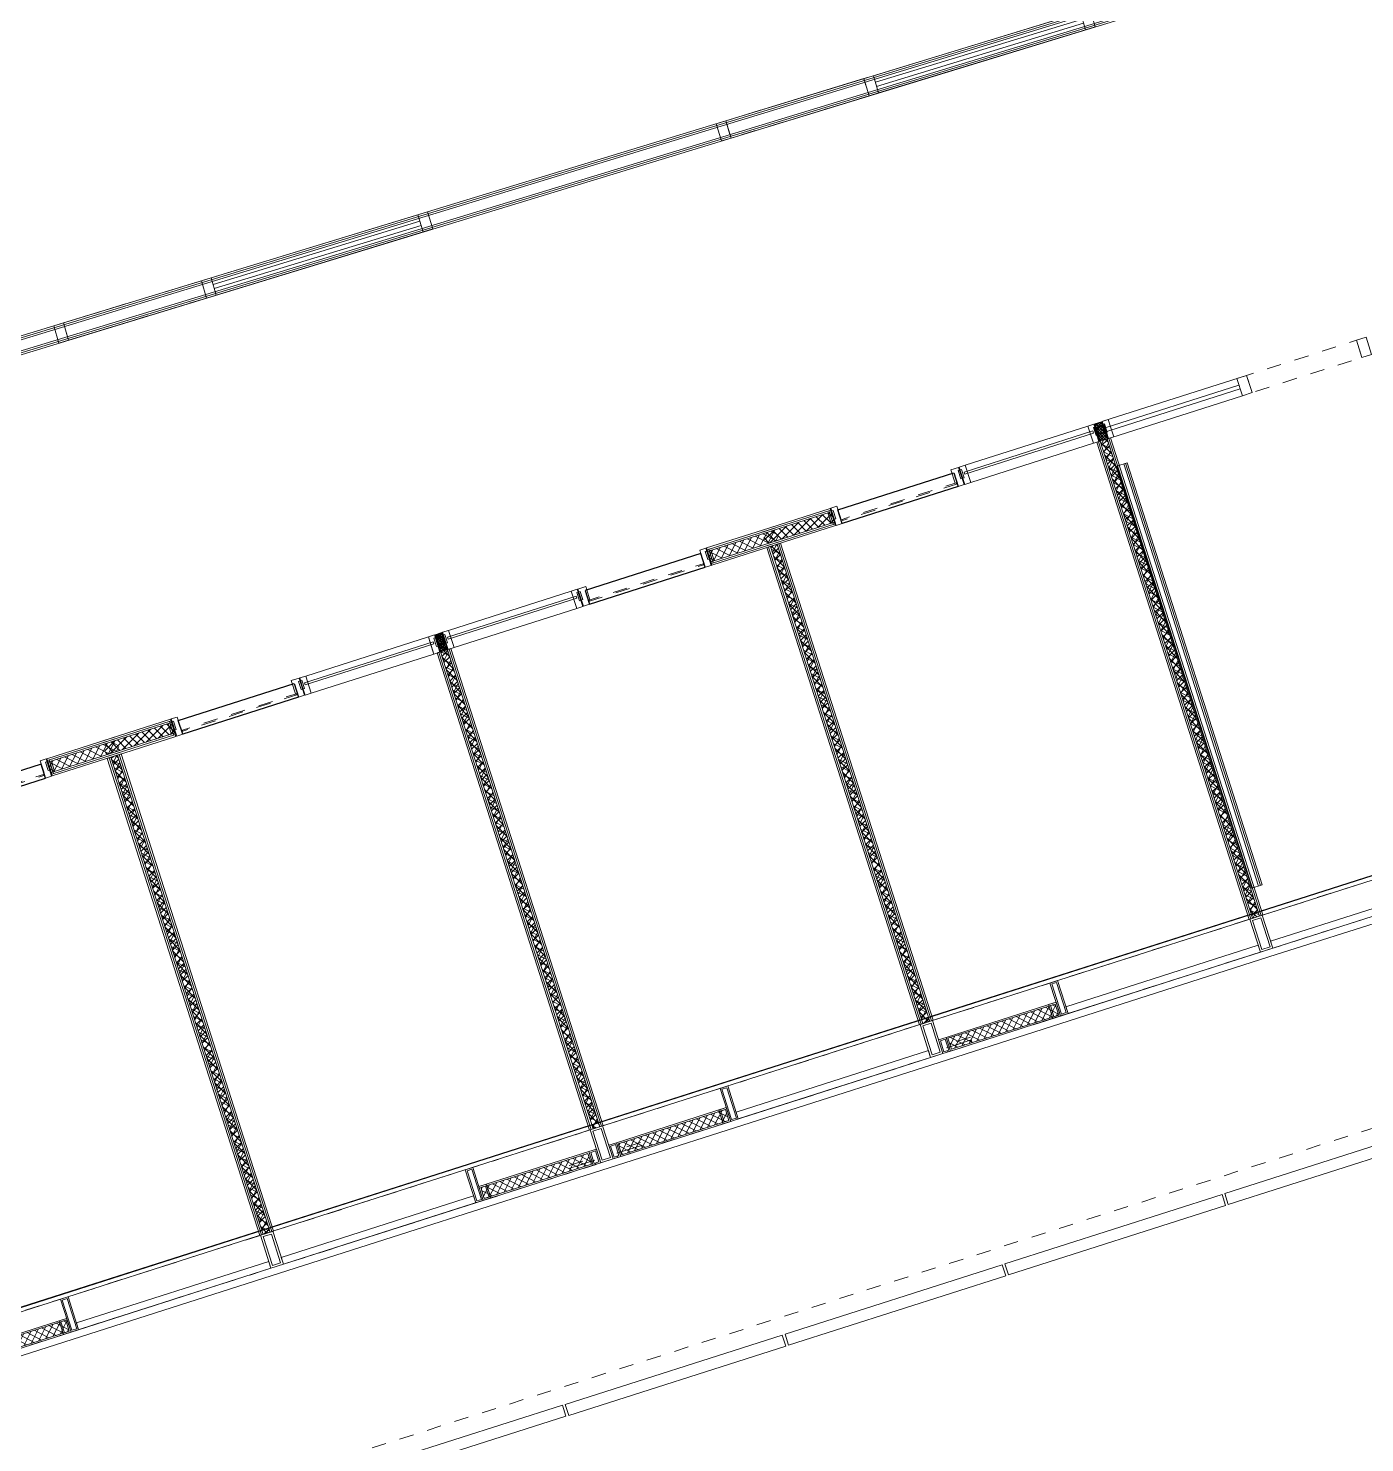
# Model space of a CAD drawing. Header units: metres. Extents: x 66528 to 66676, y 35171 to 35248.
# Drawn here: x 66572.53 to 66581.8, y 35185.78 to 35195.59 of the extents above; entities that cross this region are included whole.
import ezdxf

# ---------------------------------------------------------------- set-up
doc = ezdxf.new("R2010")
doc.units = ezdxf.units.M
doc.header["$LTSCALE"] = 0.00254
for name, pattern in [('Ohne Titel-20', [0.39368, 0.1388888888888889, -0.2547911111111111]), ('Ohne Titel-22', [0.78736, 0.39368, -0.39368]), ('Ohne Titel-23', [0.19685039370078738, 0.1377952755905512, -0.0590551181102362])]:
    doc.linetypes.add(name, pattern=pattern)
for name, color, linetype, lineweight in [('AUSBAU - Darstellungen - Fassade', 7, 'Continuous', 13), ('AUSBAU - Darstellungen - Trockenbau', 7, 'Continuous', 13), ('AUSBAU - Darstellungen - Wände - Mauerwerk', 7, 'Continuous', 25), ('AUSBAU - Objekte - Türen', 7, 'Continuous', 13), ('ROHBAU - Darstellungen - Decken', 150, 'Continuous', 25)]:
    doc.layers.add(name, color=color, linetype=linetype, lineweight=lineweight)
pattern_1 = [(45, (0, 0), (0.009921875, -0.0088194444454712), [])]
pattern_2 = [(-45, (0.0353553390593274, -0.0353553390593274), (-0.0088970057229139, -0.0109467442724659), [])]
pattern_3 = [(-45.00000000000002, (-34821.13429023796, 66593.29968317236), (-0.0282842712474619, -0.0282842712474619), []), (-135, (-34821.28396117331, 66593.150012237), (-0.0284226963337624, 0.0281451653595912), [])]
pattern_4 = [(-45, (-34821.134290238, 66593.29968317233), (-0.0282842712474619, -0.0282842712474619), []), (-135, (-34821.28396117334, 66593.15001223699), (-0.0284226963337624, 0.0281451653595912), [])]
pattern_5 = [(45, (-66593.29968317233, -34821.13429023799), (0.0282842712474619, -0.0282842712474619), []), (-45.00000000000001, (-66593.15001223699, -34821.28396117334), (-0.0281451653595912, -0.0284226963337624), [])]

# ---------------------------------------------------------------- blocks, each defined once
blk = doc.blocks.new('BTS_kombi_flurtür_OG4')
at = {"layer": 'AUSBAU - Objekte - Türen', "linetype": 'Continuous'}
for p, q in [((-0.7500128874797467, 0.0475006535042681), (0.7499931819236498, 0.0474966880448216)), ((-0.7500128081708788, 0.0775006535041633), (0.7499932612325177, 0.0774966880447168))]:
    blk.add_line(p, q, dxfattribs=at)
at = {"layer": 'AUSBAU - Objekte - Türen', "linetype": 'Continuous', "lineweight": 5, "flags": 128}
for points in [[(-0.8200067870602546, 0.1249999925868569), (-0.7500128478253127, 0.1249999925868569), (-0.7500128478253127, -7.4131431e-09), (-0.8200067870602546, -7.4131431e-09)], [(-0.7500128478253127, 0.124999992586857), (0.7499871521746871, 0.124999992586857), (0.7499871521746871, -7.413143e-09), (-0.7500128478253127, -7.413143e-09)]]:
    blk.add_lwpolyline(points, close=True, dxfattribs=at)
at = {"layer": 'AUSBAU - Objekte - Türen', "flags": 128}
for points in [[(0.7499871521746873, 0.1249943278103533), (0.7499750133678936, -9.517208142e-07), (0.8199750131386815, -5.6721896467e-06), (0.8199871519454749, 0.1249896073415208)], [(1.819987148671016, 0.1249077376552257), (1.819975009864222, -8.75418759418e-05), (1.88997500963501, -9.22623447743e-05), (1.889987148441804, 0.1249030171863932)]]:
    blk.add_lwpolyline(points, close=True, dxfattribs=at)
at = {"layer": 'AUSBAU - Objekte - Türen', "color": 253, "linetype": 'Ohne Titel-22', "flags": 128}
blk.add_lwpolyline([(1.819987148671016, 0.1248460009792425), (1.819975009864222, -8.65975682706e-05), (0.8199750131386815, -1.91961157838e-05), (0.8199871519454749, 0.1249134024317294)], close=True, dxfattribs=at)
at = {"layer": 'AUSBAU - Objekte - Türen', "color": 255, "linetype": 'Continuous', "flags": 128}
blk.add_lwpolyline([(1.819987148671016, 0.1248123184248222), (1.819975009864222, -8.65975682706e-05), (0.8199750131386815, -1.92142876069e-05), (0.8199871519454749, 0.1248797017054859)], close=True, dxfattribs=at)
blk = doc.blocks.new('Fassade_BTS_1.60m_Balkon (2D)')
at = {"layer": 'AUSBAU - Darstellungen - Fassade', "linetype": 'Ohne Titel-22'}
blk.add_line((-0.755, 0), (0.755, 0), dxfattribs=at)
at = {"layer": 'AUSBAU - Darstellungen - Fassade', "lineweight": 5, "flags": 128}
blk.add_lwpolyline([(-0.7900004933997989, -1.760003731712698), (-0.7900004933997989, -1.840003731712698), (0.7899995066002012, -1.840003731712698), (0.7899995066002012, -1.760003731712698)], close=True, dxfattribs=at)
blk = doc.blocks.new('Pfosten ab 1.OG (2D)')
at = {"layer": 'AUSBAU - Darstellungen - Fassade', "flags": 128}
for points in [[(-0.045, 0.1199999999997676), (0.045, 0.1199999999997676), (0.045, -0.1199999999997676), (-0.045, -0.1199999999997676)], [(-0.03, 0.1049999999997676), (0.03, 0.1049999999997676), (0.03, -0.1049999999997676), (-0.03, -0.1049999999997676)]]:
    blk.add_lwpolyline(points, close=True, dxfattribs=at)
blk = doc.blocks.new('Fassade_BTS_2.40m_Flügel 0.8m (2D)')
at = {"layer": 'AUSBAU - Darstellungen - Fassade', "linetype": 'Continuous', "lineweight": 5}
h = blk.add_hatch(dxfattribs=at)
h.set_pattern_fill('DÄMMUNG GRAU', color=251, style=0, pattern_type=2)
h.set_pattern_definition([(45, (0, 0), (0.0264583333333318, -0.0264583333333364), []), (-45, (0.0748354676755763, -0.0748354676755763), (-0.0263285232311339, -0.0265881434355389), [])])
h.paths.add_polyline_path([(1.509999999999999, 0.09), (2.29, 0.09), (2.29, 0.01), (1.509999999999999, 0.01)])
at = {"layer": 'AUSBAU - Darstellungen - Fassade', "linetype": 'Continuous'}
for p, q in [((0, 0.24), (2.399999999999999, 0.24)), ((2.299999999999999, 0), (2.299999999999999, 0.1)), ((2.299999999999999, 0), (2.299999999999999, 0.1)), ((0, -0.05), (2.399999999999999, -0.05))]:
    blk.add_line(p, q, dxfattribs=at)
at = {"layer": 'AUSBAU - Darstellungen - Fassade'}
blk.add_line((0, 0), (1.6, 0), dxfattribs=at)
blk.add_line((0, 0), (1.6, 0), dxfattribs=at)
at = {"layer": 'AUSBAU - Darstellungen - Fassade', "flags": 128}
for points in [[(1.445, 0.24), (1.5, 0.24), (1.5, 0), (1.445, 0)], [(1.455, 0.23), (1.49, 0.23), (1.49, 0.01), (1.455, 0.01)], [(1.5, 0.1), (2.299999999999999, 0.1), (2.299999999999999, 0), (1.5, 0)], [(1.5, 0.1), (1.554999999999999, 0.1), (1.554999999999999, 0), (1.5, 0)], [(2.354999999999999, 0.1), (2.299999999999999, 0.1), (2.299999999999999, 0), (2.354999999999999, 0)], [(0.045, 0.05), (1.445, 0.05), (1.445, 0), (0.045, 0)], [(1.509999999999999, 0.09), (2.29, 0.09), (2.29, 0.01), (1.509999999999999, 0.01)], [(1.509999999999999, 0.09), (1.544999999999999, 0.09), (1.544999999999999, 0.01), (1.509999999999999, 0.01)], [(2.345, 0.09), (2.31, 0.09), (2.31, 0.01), (2.345, 0.01)]]:
    blk.add_lwpolyline(points, close=True, dxfattribs=at)
at = {"layer": 'AUSBAU - Darstellungen - Fassade', "color": 254, "linetype": 'Ohne Titel-23', "flags": 128}
for points in [[(2.140000018209219, 0.0499952763542533), (2.320000018209218, 0.0499952763542533), (2.320000018209218, 0.0299952763542533), (2.140000018209219, 0.0299952763542533)], [(2.140000018209219, 0.0299952763542533), (2.320000018209218, 0.0299952763542533), (2.320000018209218, -7.0065259933e-06), (2.140000018209219, -7.0065259933e-06)]]:
    blk.add_lwpolyline(points, close=True, dxfattribs=at)
at = {"layer": 'AUSBAU - Darstellungen - Fassade', "color": 7}
for p in [(0, 0.12), (2.399999999999999, 0.12)]:
    blk.add_blockref('Pfosten ab 1.OG (2D)', p, dxfattribs=at)
blk = doc.blocks.new('Aussparung_1.60m')
at = {"layer": 'ROHBAU - Darstellungen - Decken', "linetype": 'Continuous'}
blk.add_line((0, 0.2699999999997677), (1.6, 0.2699999999997677), dxfattribs=at)
blk = doc.blocks.new('Glastür - Einzelbüro-2')
at = {"layer": 'AUSBAU - Objekte - Türen', "flags": 128}
for points in [[(0, 0), (0, 0.125), (0.0436999999999826, 0.125), (0.0436999999999826, 0.0519999999999709), (0.0436999999999826, 0)], [(0.9300000000000292, 0.125), (0.8736000000000641, 0.125), (0.8736000000000494, 0.0280000000000582), (0.8863000000000321, 0.0280000000000582), (0.8863000000000466, 5.82e-14), (0.9300000000000292, 5.82e-14)]]:
    blk.add_lwpolyline(points, close=True, dxfattribs=at)
at = {"layer": 'AUSBAU - Objekte - Türen', "color": 255, "linetype": 'Continuous', "lineweight": 25, "flags": 128}
blk.add_lwpolyline([(0.8863000000000466, 0.1000000000000582), (0.8863000000000466, 5.82e-14), (0.0436999999999826, 0), (0.0436999999999826, 0.1)], close=True, dxfattribs=at)
at = {"layer": 'AUSBAU - Objekte - Türen', "linetype": 'Ohne Titel-20', "flags": 128}
blk.add_lwpolyline([(0.8799500000000406, 0.0280000000000582), (0.8799500000000406, 0.0200000000000582), (0.0507760475123068, 0.02), (0.0507760475123068, 0.028)], close=True, dxfattribs=at)
blk = doc.blocks.new('QHohlprofil DIN59410')
at = {"layer": 'AUSBAU - Objekte - Türen', "flags": 128}
for points in [[(-0.025, 0.02, -0.4142135623730951), (-0.02, 0.025), (0.02, 0.025, -0.4142135623730951), (0.025, 0.02), (0.025, -0.02, -0.4142135623730951), (0.02, -0.025), (-0.02, -0.025, -0.4142135623730951), (-0.025, -0.02)], [(-0.021, 0.018, -0.4142135623730951), (-0.018, 0.021), (0.018, 0.021, -0.4142135623730951), (0.021, 0.018), (0.021, -0.018, -0.4142135623730951), (0.018, -0.021), (-0.018, -0.021, -0.4142135623730951), (-0.021, -0.018)]]:
    blk.add_lwpolyline(points, format="xyb", close=True, dxfattribs=at)

msp = doc.modelspace()

# ---------------------------------------------------------------- hatches: boundary and pattern name
at = {"layer": 'AUSBAU - Darstellungen - Trockenbau', "linetype": 'Continuous', "lineweight": 5}
h = msp.add_hatch(dxfattribs=at)
h.set_pattern_fill('MF_IN WAND', color=253, angle=-72.27927541414479, style=0, pattern_type=2)
h.set_pattern_definition([(-27.2792754141448, (-53438.4325909628, 52834.76959515121), (-0.0183331240296232, -0.035551322947458), []), (-117.2792754141448, (-53438.52960374412, 52834.58146940062), (-0.0356408392431185, 0.018158485015171), [])])
h.paths.add_polyline_path([(66580.01013635175, 35192.7423745612), (66579.96250877941, 35192.72715567968), (66581.01946010086, 35189.41942078188), (66581.06708767319, 35189.4346396634)])
at = {"layer": 'AUSBAU - Darstellungen - Wände - Mauerwerk', "linetype": 'Continuous', "lineweight": 5}
h = msp.add_hatch(dxfattribs=at)
h.set_pattern_fill('MF_IN WAND', color=253, angle=-90.00000000000004, style=0, pattern_type=2)
h.set_pattern_definition(pattern_3)
h.paths.add_polyline_path([(66579.96250877944, 35192.72715567965), (66580.01013635176, 35192.74237456117), (66581.06708767317, 35189.43463966337), (66581.01946010086, 35189.41942078186)])
h = msp.add_hatch(dxfattribs=at)
h.set_pattern_fill('MF_IN WAND', color=253, style=0, pattern_type=2)
h.set_pattern_definition(pattern_5)
h.paths.add_polyline_path([(66578.09840948197, 35192.23648388586), (66578.12123780425, 35192.16504252738), (66577.64496208103, 35192.0128537122), (66577.62213375875, 35192.08429507069)])
h = msp.add_hatch(dxfattribs=at)
h.set_pattern_fill('MF_IN WAND', color=253, angle=17.72072458538709, style=0, pattern_type=2)
h.set_pattern_definition([(62.72072458538709, (13741.69838757995, -18250.45704741975), (0.03555132294730821, -0.01833312402991363), []), (332.7207245853871, (13741.88651333053, -18250.55406020108), (-0.0181584850154622, -0.0356408392429701), [])])
h.paths.add_polyline_path([(66577.24111318018, 35191.96254401855), (66577.26394150246, 35191.89110266006), (66577.74021722568, 35192.04329147525), (66577.7173889034, 35192.11473283372)])
h = msp.add_hatch(dxfattribs=at)
h.set_pattern_fill('MF_IN WAND', color=253, angle=-72.27927541461291, style=0, pattern_type=2)
h.set_pattern_definition([(332.7207245853871, (13138.03539263662, 88022.74513869916), (-0.01833312402991363, -0.03555132294730821), []), (242.7207245853871, (13137.9383798553, 88022.55701294859), (-0.0356408392429701, 0.0181584850154622), [])])
h.paths.add_polyline_path([(66577.72401288028, 35192.01186824833), (66577.67638530796, 35191.99664936681), (66578.73333662938, 35188.68891446901), (66578.7809642017, 35188.70413335052)])
h = msp.add_hatch(dxfattribs=at)
h.set_pattern_fill('MF_IN WAND', color=253, angle=-90, style=0, pattern_type=2)
h.set_pattern_definition(pattern_4)
h.paths.add_polyline_path([(66577.67638530795, 35191.9966493668), (66577.72401288027, 35192.01186824832), (66578.7809642017, 35188.70413335051), (66578.73333662936, 35188.688914469)])
h = msp.add_hatch(dxfattribs=at)
h.set_pattern_fill('MF_IN WAND', color=253, angle=-90.00000000000004, style=0, pattern_type=2)
h.set_pattern_definition(pattern_3)
h.paths.add_polyline_path([(66575.39026183645, 35191.26614305394), (66575.43788940877, 35191.28136193546), (66576.4948407302, 35187.97362703765), (66576.44721315788, 35187.95840815614)])
h = msp.add_hatch(dxfattribs=at)
h.set_pattern_fill('MF_IN WAND', color=253, angle=-72.27927541461295, style=0, pattern_type=2)
h.set_pattern_definition([(332.7207245853871, (13138.03539263665, 88022.7451386992), (-0.01833312402991363, -0.03555132294730821), []), (242.7207245853871, (13137.93837985533, 88022.55701294862), (-0.0356408392429701, 0.0181584850154622), [])])
h.paths.add_polyline_path([(66575.4378894088, 35191.28136193546), (66575.39026183648, 35191.26614305394), (66576.4472131579, 35187.95840815615), (66576.49484073021, 35187.97362703766)])
h = msp.add_hatch(dxfattribs=at)
h.set_pattern_fill('MF_IN WAND', color=253, style=0, pattern_type=2)
h.set_pattern_definition(pattern_5)
h.paths.add_polyline_path([(66573.526162539, 35190.77547126014), (66573.54899086127, 35190.70402990165), (66573.07271513804, 35190.55184108647), (66573.04988681577, 35190.62328244495)])
h = msp.add_hatch(dxfattribs=at)
h.set_pattern_fill('MF_IN WAND', color=253, angle=17.72072458577851, style=0, pattern_type=2)
h.set_pattern_definition([(62.72072458577851, (13737.12614100202, -18251.91806040644), (0.03555132294743345, -0.01833312402967077), []), (332.7207245857786, (13737.3142667526, -18252.01507318777), (-0.01815848501521872, -0.03564083924309416), [])])
h.paths.add_polyline_path([(66572.66886623716, 35190.50153139281), (66572.69169455944, 35190.43009003432), (66573.16797028267, 35190.58227884951), (66573.14514196038, 35190.65372020799)])
h = msp.add_hatch(dxfattribs=at)
h.set_pattern_fill('MF_IN WAND', color=253, angle=-90, style=0, pattern_type=2)
h.set_pattern_definition(pattern_4)
h.paths.add_polyline_path([(66573.10413836496, 35190.53563674107), (66573.15176593729, 35190.55085562259), (66574.20871725872, 35187.24312072479), (66574.1610896864, 35187.22790184327)])
h = msp.add_hatch(dxfattribs=at)
h.set_pattern_fill('MF_IN WAND', color=253, angle=-72.27927541422149, style=0, pattern_type=2)
h.set_pattern_definition([(332.7207245857786, (13133.4631453327, 88021.28412570836), (-0.01833312402967077, -0.03555132294743345), []), (242.7207245857785, (13133.36613255137, 88021.09599995778), (-0.03564083924309416, 0.01815848501521872), [])])
h.paths.add_polyline_path([(66573.15176593726, 35190.55085562259), (66573.10413836494, 35190.53563674107), (66574.16108968639, 35187.22790184327), (66574.2087172587, 35187.24312072479)])
at = {"layer": 'AUSBAU - Objekte - Türen', "linetype": 'Continuous', "lineweight": 5}
h = msp.add_hatch(dxfattribs=at)
h.set_pattern_fill('DÄMMUNG GRAU-2', color=8, style=0, pattern_type=2)
h.set_pattern_definition(pattern_1)
h.paths.add_polyline_path([(66579.94872294704, 35192.77687432843), (66579.9468155533, 35192.77626484115), (66579.96250794591, 35192.72715541331), (66580.01013551823, 35192.74237429483), (66579.99444312563, 35192.79148372267), (66579.99253802274, 35192.79087496741), (66579.9707919668, 35192.85892936749), (66579.92697689112, 35192.8449287285)])
h = msp.add_hatch(dxfattribs=at)
h.set_pattern_fill('DÄMMUNG GRAU-2-1', color=251, style=0, pattern_type=2)
h.set_pattern_definition(pattern_2)
h.paths.add_polyline_path([(66579.94872294704, 35192.77687432843), (66579.9468155533, 35192.77626484115), (66579.96250794591, 35192.72715541331), (66580.01013551823, 35192.74237429483), (66579.99444312563, 35192.79148372267), (66579.99253802274, 35192.79087496741), (66579.9707919668, 35192.85892936749), (66579.92697689112, 35192.8449287285)])
h = msp.add_hatch(dxfattribs=at)
h.set_pattern_fill('DÄMMUNG GRAU-2', color=8, angle=17.72072458538709, style=0, pattern_type=2)
h.set_pattern_definition([(62.72072458538709, (66576.46798316775, 35187.97554311137), (0.0121355379841501, -0.005380977762231319), [])])
h.paths.add_polyline_path([(66575.42029045598, 35191.32986214237), (66575.42219784972, 35191.33047162965), (66575.43789024232, 35191.28136220181), (66575.39026267, 35191.2661433203), (66575.3745702774, 35191.31525274813), (66575.3764753803, 35191.31586150339), (66575.35472932436, 35191.38391590347), (66575.39854440004, 35191.39791654245)])
h = msp.add_hatch(dxfattribs=at)
h.set_pattern_fill('DÄMMUNG GRAU-2-1', color=251, angle=17.72072458538709, style=0, pattern_type=2)
h.set_pattern_definition([(332.7207245853871, (66576.51242232144, 35187.95262670633), (-0.005142911588668421, -0.01313538660989724), [])])
h.paths.add_polyline_path([(66575.42029045598, 35191.32986214237), (66575.42219784972, 35191.33047162965), (66575.43789024232, 35191.28136220181), (66575.39026267, 35191.2661433203), (66575.3745702774, 35191.31525274813), (66575.3764753803, 35191.31586150339), (66575.35472932436, 35191.38391590347), (66575.39854440004, 35191.39791654245)])
h = msp.add_hatch(dxfattribs=at)
h.set_pattern_fill('DÄMMUNG GRAU-2', color=8, style=0, pattern_type=2)
h.set_pattern_definition(pattern_1)
h.paths.add_polyline_path([(66575.37647600406, 35191.31586170271), (66575.37456861032, 35191.31525221543), (66575.39026100292, 35191.26614278759), (66575.43788857524, 35191.28136166911), (66575.42219618264, 35191.33047109695), (66575.42029107975, 35191.32986234168), (66575.39854502381, 35191.39791674176), (66575.35472994813, 35191.38391610279)])
h = msp.add_hatch(dxfattribs=at)
h.set_pattern_fill('DÄMMUNG GRAU-2-1', color=251, style=0, pattern_type=2)
h.set_pattern_definition(pattern_2)
h.paths.add_polyline_path([(66575.37647600406, 35191.31586170271), (66575.37456861032, 35191.31525221543), (66575.39026100292, 35191.26614278759), (66575.43788857524, 35191.28136166911), (66575.42219618264, 35191.33047109695), (66575.42029107975, 35191.32986234168), (66575.39854502381, 35191.39791674176), (66575.35472994813, 35191.38391610279)])

# ---------------------------------------------------------------- linework, layer by layer
at = {"layer": 'AUSBAU - Darstellungen - Fassade', "linetype": 'Ohne Titel-22'}
msp.add_line((66528.62193236614, 35170.95465922587), (66616.1476309237, 35198.92256040507), dxfattribs=at)
at = {"layer": 'AUSBAU - Darstellungen - Trockenbau', "color": 7, "linetype": 'Continuous', "lineweight": 13}
for p, q in [((66550.46274056734, 35186.7349305921), (66626.54329096983, 35209.95981075335)), ((66550.57887596676, 35186.63968836041), (66626.55681304124, 35209.83324406049)), ((66580.03395013789, 35192.74998400197), (66581.09090145935, 35189.44224910415)), ((66579.93869499325, 35192.71954623892), (66580.99564631471, 35189.41181134112)), ((66580.07821674284, 35192.55415419294), (66580.14965811111, 35192.57698248456)), ((66580.07821674284, 35192.55415419294), (66581.01341575629, 35189.62743947243)), ((66580.14965811111, 35192.57698248456), (66581.08485712457, 35189.65026776406)), ((66581.01341575629, 35189.62743947243), (66581.08485712457, 35189.65026776406)), ((66580.99564631471, 35189.41181134112), (66581.09090145935, 35189.44224910415))]:
    msp.add_line(p, q, dxfattribs=at)
at = {"layer": 'AUSBAU - Darstellungen - Trockenbau', "color": 7, "linetype": 'Continuous', "lineweight": 5}
for p, q in [((66550.47435410728, 35186.72540636893), (66626.54464317697, 35209.94715408406)), ((66550.47435410728, 35186.72540636893), (66626.54464317697, 35209.94715408406)), ((66550.48596764723, 35186.71588214576), (66626.5459953841, 35209.93449741478)), ((66550.48596764723, 35186.71588214576), (66626.5459953841, 35209.93449741478)), ((66550.55564888688, 35186.65873680675), (66626.55410862697, 35209.85855739906)), ((66550.55564888688, 35186.65873680675), (66626.55410862697, 35209.85855739906)), ((66550.56726242682, 35186.64921258358), (66626.5554608341, 35209.84590072979)), ((66550.56726242682, 35186.64921258358), (66626.5554608341, 35209.84590072979)), ((66580.01013635175, 35192.7423745612), (66581.06708767319, 35189.4346396634)), ((66580.01013635175, 35192.7423745612), (66581.06708767319, 35189.4346396634)), ((66580.02204324481, 35192.74617928158), (66581.07899456625, 35189.43844438378)), ((66580.02204324481, 35192.74617928158), (66581.07899456625, 35189.43844438378)), ((66579.95060188635, 35192.7233509593), (66581.00755320779, 35189.4156160615)), ((66579.95060188635, 35192.7233509593), (66581.00755320779, 35189.4156160615)), ((66579.96250877941, 35192.72715567968), (66581.01946010086, 35189.41942078188)), ((66579.96250877941, 35192.72715567968), (66581.01946010086, 35189.41942078188)), ((66580.1258443217, 35192.56937305403), (66581.06104333517, 35189.64265833351)), ((66580.1258443217, 35192.56937305403), (66581.06104333517, 35189.64265833351)), ((66580.13775121642, 35192.57317776929), (66581.07295022986, 35189.64646304878)), ((66580.13775121642, 35192.57317776929), (66581.07295022986, 35189.64646304878))]:
    msp.add_line(p, q, dxfattribs=at)
at = {"layer": 'AUSBAU - Darstellungen - Trockenbau', "linetype": 'Continuous'}
for p, q in [((66579.98161466223, 35192.86448726823), (66580.97703092394, 35193.18256189203)), ((66579.97110368506, 35192.78239268898), (66580.93318064498, 35193.08981409943)), ((66579.98632256557, 35192.73476512044), (66580.94839952647, 35193.04218652711)), ((66579.996072601, 35192.81924107101), (66580.92481026129, 35193.11600926061))]:
    msp.add_line(p, q, dxfattribs=at)
at = {"layer": 'AUSBAU - Darstellungen - Trockenbau', "color": 253, "linetype": 'Ohne Titel-22', "lineweight": 13}
msp.add_line((66581.11632451831, 35189.19841787549), (66583.40244798978, 35189.92892418837), dxfattribs=at)
at = {"layer": 'AUSBAU - Darstellungen - Trockenbau', "color": 253, "linetype": 'Ohne Titel-22', "flags": 128}
msp.add_lwpolyline([(66581.73907208112, 35193.42606399632), (66581.7771192849, 35193.30699506552), (66581.01507812775, 35193.06349296123), (66580.97703092394, 35193.18256189203)], close=True, dxfattribs=at)
at = {"layer": 'AUSBAU - Darstellungen - Trockenbau', "flags": 128}
for points in [[(66581.73907208112, 35193.42606399632), (66581.7771192849, 35193.30699506553), (66581.84379788616, 35193.32830149965), (66581.80575068237, 35193.44737043044)], [(66580.9103523227, 35193.1612554579), (66580.94839952647, 35193.04218652711), (66581.01507812775, 35193.06349296123), (66580.97703092394, 35193.18256189203)], [(66579.92254550192, 35192.81936704802), (66579.95298326496, 35192.72411190338), (66580.0196618662, 35192.7454183375), (66579.98922410316, 35192.84067348214)]]:
    msp.add_lwpolyline(points, close=True, dxfattribs=at)
at = {"layer": 'AUSBAU - Darstellungen - Wände - Mauerwerk', "color": 7, "linetype": 'Continuous', "lineweight": 13}
for p, q in [((66580.03395013792, 35192.74998400194), (66579.93869499327, 35192.7195462389)), ((66580.03395013792, 35192.74998400194), (66581.09090145933, 35189.44224910413)), ((66579.93869499327, 35192.7195462389), (66580.9956463147, 35189.4118113411)), ((66578.09080004122, 35192.26029767202), (66577.61452431799, 35192.10810885685)), ((66578.12884724501, 35192.14122874122), (66578.09080004122, 35192.26029767202)), ((66577.23350373942, 35191.98635780471), (66577.70977946265, 35192.13854661989)), ((66578.12884724501, 35192.14122874122), (66577.65257152179, 35191.98903992604)), ((66577.27155094322, 35191.8672888739), (66577.23350373942, 35191.98635780471)), ((66577.27155094322, 35191.8672888739), (66577.74782666644, 35192.01947768909)), ((66577.6525715218, 35191.98903992605), (66577.74782666644, 35192.01947768909)), ((66577.74782666643, 35192.01947768908), (66577.65257152179, 35191.98903992604)), ((66577.6525715218, 35191.98903992605), (66578.70952284322, 35188.68130502824)), ((66577.65257152179, 35191.98903992604), (66578.7095228432, 35188.68130502824)), ((66577.74782666644, 35192.01947768909), (66578.80477798785, 35188.71174279128)), ((66577.74782666643, 35192.01947768908), (66578.80477798785, 35188.71174279127)), ((66575.46170319493, 35191.28897137621), (66575.36644805029, 35191.25853361317)), ((66575.3664480503, 35191.25853361319), (66575.46170319496, 35191.28897137623)), ((66575.46170319493, 35191.28897137621), (66576.51865451636, 35187.98123647842)), ((66575.46170319496, 35191.28897137623), (66576.51865451637, 35187.98123647842)), ((66575.36644805029, 35191.25853361317), (66576.42339937172, 35187.95079871538)), ((66575.3664480503, 35191.25853361319), (66576.42339937174, 35187.95079871538)), ((66573.51855309823, 35190.7992850463), (66573.042277375, 35190.64709623111)), ((66573.55660030204, 35190.68021611549), (66573.51855309823, 35190.7992850463)), ((66573.55660030204, 35190.68021611549), (66573.0803245788, 35190.52802730031)), ((66572.6612567964, 35190.52534517897), (66573.13753251963, 35190.67753399415)), ((66572.6993040002, 35190.40627624816), (66572.6612567964, 35190.52534517897)), ((66572.6993040002, 35190.40627624816), (66573.17557972342, 35190.55846506335)), ((66573.17557972345, 35190.55846506335), (66573.0803245788, 35190.52802730032)), ((66573.08032457878, 35190.52802730032), (66573.17557972342, 35190.55846506335)), ((66573.0803245788, 35190.52802730032), (66574.13727590024, 35187.22029240251)), ((66573.08032457878, 35190.52802730032), (66574.13727590023, 35187.22029240251)), ((66573.17557972345, 35190.55846506335), (66574.23253104488, 35187.25073016555)), ((66573.17557972342, 35190.55846506335), (66574.23253104487, 35187.25073016555)), ((66578.70952284322, 35188.68130502824), (66578.80477798785, 35188.71174279128)), ((66578.80477798785, 35188.71174279127), (66578.7095228432, 35188.68130502824)), ((66574.23253104488, 35187.25073016555), (66574.13727590024, 35187.22029240251)), ((66574.13727590023, 35187.22029240251), (66574.23253104487, 35187.25073016555))]:
    msp.add_line(p, q, dxfattribs=at)
at = {"layer": 'AUSBAU - Darstellungen - Wände - Mauerwerk', "color": 7, "linetype": 'Continuous', "lineweight": 5}
for p, q in [((66580.01013635176, 35192.74237456117), (66581.06708767317, 35189.43463966337)), ((66580.01013635176, 35192.74237456117), (66581.06708767317, 35189.43463966337)), ((66580.02204324484, 35192.74617928155), (66581.07899456625, 35189.43844438376)), ((66580.02204324484, 35192.74617928155), (66581.07899456625, 35189.43844438376)), ((66579.95060188635, 35192.72335095928), (66581.00755320778, 35189.41561606147)), ((66579.95060188635, 35192.72335095928), (66581.00755320778, 35189.41561606147)), ((66579.96250877944, 35192.72715567965), (66581.01946010086, 35189.41942078186)), ((66579.96250877944, 35192.72715567965), (66581.01946010086, 35189.41942078186)), ((66578.0946047616, 35192.24839077894), (66577.61832903838, 35192.09620196377)), ((66578.0946047616, 35192.24839077894), (66577.61832903838, 35192.09620196377)), ((66578.09840948197, 35192.23648388586), (66577.62213375875, 35192.08429507069)), ((66578.09840948197, 35192.23648388586), (66577.62213375875, 35192.08429507069)), ((66578.12123780425, 35192.16504252738), (66577.64496208103, 35192.0128537122)), ((66578.12123780425, 35192.16504252738), (66577.64496208103, 35192.0128537122)), ((66578.12504252464, 35192.1531356343), (66577.64876680142, 35192.00094681912)), ((66578.12504252464, 35192.1531356343), (66577.64876680142, 35192.00094681912)), ((66577.23730845981, 35191.97445091163), (66577.71358418303, 35192.12663972681)), ((66577.23730845981, 35191.97445091163), (66577.71358418303, 35192.12663972681)), ((66577.24111318018, 35191.96254401855), (66577.7173889034, 35192.11473283372)), ((66577.24111318018, 35191.96254401855), (66577.7173889034, 35192.11473283372)), ((66577.26394150246, 35191.89110266006), (66577.74021722568, 35192.04329147525)), ((66577.26394150246, 35191.89110266006), (66577.74021722568, 35192.04329147525)), ((66577.26774622283, 35191.87919576698), (66577.74402194607, 35192.03138458217)), ((66577.26774622283, 35191.87919576698), (66577.74402194607, 35192.03138458217)), ((66577.66447841488, 35191.99284464643), (66578.7214297363, 35188.68510974862)), ((66577.66447841488, 35191.99284464643), (66578.7214297363, 35188.68510974862)), ((66577.66447841487, 35191.99284464643), (66578.72142973628, 35188.68510974861)), ((66577.66447841487, 35191.99284464643), (66578.72142973628, 35188.68510974861)), ((66577.67638530796, 35191.99664936681), (66578.73333662938, 35188.68891446901)), ((66577.67638530796, 35191.99664936681), (66578.73333662938, 35188.68891446901)), ((66577.67638530795, 35191.9966493668), (66578.73333662936, 35188.688914469)), ((66577.67638530795, 35191.9966493668), (66578.73333662936, 35188.688914469)), ((66577.72401288028, 35192.01186824833), (66578.7809642017, 35188.70413335052)), ((66577.72401288028, 35192.01186824833), (66578.7809642017, 35188.70413335052)), ((66577.72401288027, 35192.01186824832), (66578.7809642017, 35188.70413335051)), ((66577.72401288027, 35192.01186824832), (66578.7809642017, 35188.70413335051)), ((66577.73591977336, 35192.01567296871), (66578.79287109477, 35188.7079380709)), ((66577.73591977336, 35192.01567296871), (66578.79287109477, 35188.7079380709)), ((66577.73591977335, 35192.0156729687), (66578.79287109477, 35188.7079380709)), ((66577.73591977335, 35192.0156729687), (66578.79287109477, 35188.7079380709)), ((66575.43788940877, 35191.28136193546), (66576.4948407302, 35187.97362703765)), ((66575.43788940877, 35191.28136193546), (66576.4948407302, 35187.97362703765)), ((66575.4378894088, 35191.28136193546), (66576.49484073021, 35187.97362703766)), ((66575.4378894088, 35191.28136193546), (66576.49484073021, 35187.97362703766)), ((66575.44979630185, 35191.28516665583), (66576.50674762328, 35187.97743175804)), ((66575.44979630185, 35191.28516665583), (66576.50674762328, 35187.97743175804)), ((66575.44979630188, 35191.28516665584), (66576.5067476233, 35187.97743175804)), ((66575.44979630188, 35191.28516665584), (66576.5067476233, 35187.97743175804)), ((66575.37835494337, 35191.26233833356), (66576.4353062648, 35187.95460343576)), ((66575.37835494337, 35191.26233833356), (66576.4353062648, 35187.95460343576)), ((66575.3783549434, 35191.26233833357), (66576.43530626482, 35187.95460343576)), ((66575.3783549434, 35191.26233833357), (66576.43530626482, 35187.95460343576)), ((66575.39026183645, 35191.26614305394), (66576.44721315788, 35187.95840815614)), ((66575.39026183645, 35191.26614305394), (66576.44721315788, 35187.95840815614)), ((66575.39026183648, 35191.26614305394), (66576.4472131579, 35187.95840815615)), ((66575.39026183648, 35191.26614305394), (66576.4472131579, 35187.95840815615)), ((66573.52235781861, 35190.78737815322), (66573.04608209539, 35190.63518933803)), ((66573.52235781861, 35190.78737815322), (66573.04608209539, 35190.63518933803)), ((66573.526162539, 35190.77547126014), (66573.04988681577, 35190.62328244495)), ((66573.526162539, 35190.77547126014), (66573.04988681577, 35190.62328244495)), ((66573.54899086127, 35190.70402990165), (66573.07271513804, 35190.55184108647)), ((66573.54899086127, 35190.70402990165), (66573.07271513804, 35190.55184108647)), ((66573.55279558165, 35190.69212300857), (66573.07651985843, 35190.53993419339)), ((66573.55279558165, 35190.69212300857), (66573.07651985843, 35190.53993419339)), ((66572.66506151679, 35190.51343828589), (66573.14133724001, 35190.66562710107)), ((66572.66506151679, 35190.51343828589), (66573.14133724001, 35190.66562710107)), ((66572.66886623716, 35190.50153139281), (66573.14514196038, 35190.65372020799)), ((66572.66886623716, 35190.50153139281), (66573.14514196038, 35190.65372020799)), ((66572.69169455944, 35190.43009003432), (66573.16797028267, 35190.58227884951)), ((66572.69169455944, 35190.43009003432), (66573.16797028267, 35190.58227884951)), ((66572.69549927983, 35190.41818314124), (66573.17177500305, 35190.57037195643)), ((66572.69549927983, 35190.41818314124), (66573.17177500305, 35190.57037195643)), ((66573.09223147188, 35190.53183202069), (66574.14918279332, 35187.22409712289)), ((66573.09223147188, 35190.53183202069), (66574.14918279332, 35187.22409712289)), ((66573.09223147186, 35190.53183202069), (66574.1491827933, 35187.22409712289)), ((66573.09223147186, 35190.53183202069), (66574.1491827933, 35187.22409712289)), ((66573.10413836496, 35190.53563674107), (66574.1610896864, 35187.22790184327)), ((66573.10413836496, 35190.53563674107), (66574.1610896864, 35187.22790184327)), ((66573.10413836494, 35190.53563674107), (66574.16108968639, 35187.22790184327)), ((66573.10413836494, 35190.53563674107), (66574.16108968639, 35187.22790184327)), ((66573.15176593729, 35190.55085562259), (66574.20871725872, 35187.24312072479)), ((66573.15176593729, 35190.55085562259), (66574.20871725872, 35187.24312072479)), ((66573.15176593726, 35190.55085562259), (66574.2087172587, 35187.24312072479)), ((66573.15176593726, 35190.55085562259), (66574.2087172587, 35187.24312072479)), ((66573.16367283037, 35190.55466034297), (66574.2206241518, 35187.24692544516)), ((66573.16367283037, 35190.55466034297), (66574.2206241518, 35187.24692544516)), ((66573.16367283034, 35190.55466034297), (66574.22062415179, 35187.24692544517)), ((66573.16367283034, 35190.55466034297), (66574.22062415179, 35187.24692544517))]:
    msp.add_line(p, q, dxfattribs=at)
at = {"layer": 'AUSBAU - Darstellungen - Wände - Mauerwerk', "color": 253, "linetype": 'Ohne Titel-22', "lineweight": 13}
for p, q in [((66581.1163245183, 35189.19841787546), (66578.83020104682, 35188.46791156261)), ((66576.54407757534, 35187.73740524975), (66578.83020104682, 35188.46791156261)), ((66576.54407757532, 35187.73740524975), (66574.25795410384, 35187.00689893688)), ((66571.97183063235, 35186.27639262401), (66574.25795410383, 35187.00689893688))]:
    msp.add_line(p, q, dxfattribs=at)
at = {"layer": 'AUSBAU - Objekte - Türen', "flags": 128}
for points in [[(66579.9196979735, 35192.84470245233), (66579.9577451773, 35192.72563352152), (66579.91611867907, 35192.71233221907), (66579.89389911207, 35192.78186847467), (66579.87807147528, 35192.83140114989)], [(66579.92446303296, 35192.84622507614), (66579.97208831443, 35192.86144322564), (66579.9781770735, 35192.84238842111), (66579.9762719706, 35192.84177966585), (66579.9707919668, 35192.85892936749), (66579.92697689112, 35192.8449287285), (66579.93245689491, 35192.82777902686), (66579.93055179203, 35192.8271702716)], [(66579.94872294704, 35192.77687432843), (66579.9468155533, 35192.77626484115), (66579.96250794591, 35192.72715541331), (66580.01013551823, 35192.74237429483), (66579.99444312563, 35192.79148372267), (66579.99253802274, 35192.79087496741), (66579.9707919668, 35192.85892936749), (66579.92697689112, 35192.8449287285)], [(66579.97685108305, 35192.86296511743), (66580.01489828684, 35192.74389618662), (66580.05652478506, 35192.75719748907), (66580.03430521804, 35192.82673374466), (66580.01847758127, 35192.87626641988)], [(66579.0199483025, 35192.51257797151), (66579.91182137691, 35192.79756647683), (66579.91638704136, 35192.78327820513), (66579.02451396697, 35192.49828969982)], [(66579.0278248991, 35192.55971394701), (66579.06587210289, 35192.44064501621), (66579.02424560468, 35192.42734371376), (66579.00202603766, 35192.49687996935), (66578.98619840089, 35192.54641264457)], [(66578.07459569581, 35192.22887444511), (66578.0974240181, 35192.15743308663), (66578.10933091117, 35192.16123780701), (66578.0865025889, 35192.23267916549)], [(66578.08269786852, 35192.24458605856), (66578.11313563156, 35192.14933091393), (66578.12504252464, 35192.1531356343), (66578.0946047616, 35192.24839077894)], [(66577.24921535287, 35191.97825563201), (66577.27965311591, 35191.88300048737), (66577.26774622283, 35191.87919576699), (66577.2373084598, 35191.97445091163)], [(66577.26492696634, 35191.9701534593), (66577.28775528862, 35191.89871210082), (66577.27584839554, 35191.89490738045), (66577.25302007326, 35191.96634873893)], [(66576.29647888154, 35191.68694152973), (66576.33452608534, 35191.56787259892), (66576.37615258354, 35191.58117390137), (66576.35393301654, 35191.65071015696), (66576.33810537975, 35191.70024283218)], [(66576.33022878316, 35191.65310685668), (66575.43835570877, 35191.36811835135), (66575.44292137322, 35191.35383007966), (66576.33479444763, 35191.63881858498)], [(66575.34745103051, 35191.38368982661), (66575.3854982343, 35191.2646208958), (66575.34387173608, 35191.25131959336), (66575.32165216908, 35191.32085584895), (66575.30582453229, 35191.37038852416)], [(66575.34745269759, 35191.38369035931), (66575.38549990139, 35191.26462142851), (66575.34387340317, 35191.25132012605), (66575.32165383616, 35191.32085638165), (66575.30582619937, 35191.37038905686)], [(66575.39984074768, 35191.4004304006), (66575.3522154662, 35191.3852122511), (66575.35830422527, 35191.36615744657), (66575.36020932817, 35191.36676620183), (66575.35472932436, 35191.38391590347), (66575.39854440004, 35191.39791654245), (66575.40402440385, 35191.3807668408), (66575.40592950674, 35191.38137559607)], [(66575.35221608997, 35191.38521245042), (66575.39984137144, 35191.40043059992), (66575.40593013051, 35191.38137579538), (66575.40402502762, 35191.38076704012), (66575.39854502381, 35191.39791674176), (66575.35472994813, 35191.38391610279), (66575.36020995193, 35191.36676640114), (66575.35830484904, 35191.36615764588)], [(66575.42029045598, 35191.32986214237), (66575.42219784972, 35191.33047162965), (66575.43789024232, 35191.28136220181), (66575.39026267, 35191.2661433203), (66575.3745702774, 35191.31525274813), (66575.3764753803, 35191.31586150339), (66575.35472932436, 35191.38391590347), (66575.39854440004, 35191.39791654245)], [(66575.37647600406, 35191.31586170271), (66575.37456861032, 35191.31525221543), (66575.39026100292, 35191.26614278759), (66575.43788857524, 35191.28136166911), (66575.42219618264, 35191.33047109695), (66575.42029107975, 35191.32986234168), (66575.39854502381, 35191.39791674176), (66575.35472994813, 35191.38391610279)], [(66575.40460414006, 35191.40195249171), (66575.44265134387, 35191.2828835609), (66575.48427784207, 35191.29618486335), (66575.46205827505, 35191.36572111894), (66575.44623063828, 35191.41525379416)], [(66575.40460580715, 35191.40195302441), (66575.44265301095, 35191.2828840936), (66575.48427950915, 35191.29618539604), (66575.46205994213, 35191.36572165164), (66575.44623230536, 35191.41525432686)], [(66574.44770135952, 35191.05156534578), (66575.33957443392, 35191.33655385111), (66575.34414009837, 35191.32226557942), (66574.45226702398, 35191.03727707409)], [(66574.4555779561, 35191.09870132129), (66574.49362515991, 35190.97963239048), (66574.4519986617, 35190.96633108803), (66574.42977909467, 35191.03586734363), (66574.4139514579, 35191.08540001884)], [(66573.51045092553, 35190.78357343284), (66573.54088868857, 35190.68831828819), (66573.55279558165, 35190.69212300857), (66573.52235781861, 35190.78737815322)], [(66573.50234875284, 35190.76786181937), (66573.5251770751, 35190.6964204609), (66573.53708396819, 35190.70022518127), (66573.51425564592, 35190.77166653975)], [(66572.67696840987, 35190.51724300627), (66572.7074061729, 35190.42198786163), (66572.69549927981, 35190.41818314124), (66572.66506151679, 35190.51343828589)], [(66572.69268002332, 35190.50914083356), (66572.7155083456, 35190.43769947509), (66572.70360145252, 35190.43389475471), (66572.68077313024, 35190.50533611319)]]:
    msp.add_lwpolyline(points, close=True, dxfattribs=at)
at = {"layer": 'AUSBAU - Objekte - Türen', "linetype": 'Continuous', "lineweight": 5, "flags": 128}
for points in [[(66579.99643973132, 35192.78523533432), (66579.9781770735, 35192.84238842111), (66579.99246154931, 35192.84695287263), (66580.01072420714, 35192.78979978585)], [(66579.0278248991, 35192.55971394701), (66579.87807147528, 35192.83140114989), (66579.91611867907, 35192.71233221907), (66579.06587210289, 35192.44064501621)], [(66579.93452304238, 35192.76545051836), (66579.91626038456, 35192.82260360515), (66579.93054950118, 35192.82716953959), (66579.948812159, 35192.7700164528)], [(66579.02007616576, 35192.47324879589), (66579.00181350794, 35192.53040188268), (66578.97799972178, 35192.52279244192), (66578.9962623796, 35192.46563935513)], [(66578.12944118712, 35192.18865591083), (66578.1111785293, 35192.24580899762), (66578.0968902576, 35192.24124333316), (66578.11515291543, 35192.18409024638)], [(66577.24356542728, 35191.90558378326), (66577.22530276947, 35191.96273687005), (66577.23959104116, 35191.9673025345), (66577.25785369897, 35191.91014944772)], [(66576.29647888154, 35191.68694152973), (66575.44623230536, 35191.41525432686), (66575.48427950915, 35191.29618539604), (66576.33452608534, 35191.56787259892)], [(66576.35293044864, 35191.62099089821), (66576.33466779083, 35191.67814398499), (66576.35848157699, 35191.68575342575), (66576.3767442348, 35191.62860033896)], [(66574.4555779561, 35191.09870132129), (66575.30582453229, 35191.37038852416), (66575.34387173608, 35191.25131959336), (66574.49362515991, 35190.97963239048)], [(66575.42419278833, 35191.32422270859), (66575.40593013051, 35191.38137579538), (66575.42021460633, 35191.38594024691), (66575.43847726415, 35191.32878716012)], [(66575.43848357203, 35191.32878917574), (66575.42022091421, 35191.38594226252), (66575.40593179759, 35191.38137632809), (66575.42419445541, 35191.3242232413)], [(66575.36227609939, 35191.30443789264), (66575.34401344157, 35191.36159097942), (66575.35830255819, 35191.36615691386), (66575.37656521601, 35191.30900382708)], [(66575.37656688309, 35191.30900435978), (66575.35830422527, 35191.36615744657), (66575.34401974945, 35191.36159299505), (66575.36228240727, 35191.30443990826)], [(66574.44782922277, 35191.01223617017), (66574.42956656496, 35191.06938925695), (66574.4057527788, 35191.0617798162), (66574.42401543661, 35191.00462672941)], [(66573.55719424413, 35190.72764328511), (66573.53893158631, 35190.7847963719), (66573.52464331462, 35190.78023070744), (66573.54290597244, 35190.72307762065)], [(66572.67131848427, 35190.44457115752), (66572.65305582645, 35190.50172424431), (66572.66734409814, 35190.50628990876), (66572.68560675597, 35190.44913682198)]]:
    msp.add_lwpolyline(points, close=True, dxfattribs=at)
at = {"layer": 'ROHBAU - Darstellungen - Decken'}
msp.add_line((66615.91988768632, 35200.60297263366), (66531.77219990054, 35173.71451847444), dxfattribs=at)

# ---------------------------------------------------------------- block references
at = {"layer": 'AUSBAU - Darstellungen - Fassade', "color": 7}
for name, p, rotation in [('Fassade_BTS_2.40m_Flügel 0.8m (2D)', (66581.1163198744, 35189.19843188728), 17.72070001564173), ('Aussparung_1.60m', (66580.35427861258, 35188.95493011027), 17.7207), ('Fassade_BTS_1.60m_Balkon (2D)', (66581.0432693412, 35189.42704426601), 17.72070000000002), ('Aussparung_1.60m', (66578.83019608927, 35188.46792655566), 17.7207), ('Fassade_BTS_1.60m_Balkon (2D)', (66579.5191868179, 35188.94004071141), 17.72070000000002), ('Aussparung_1.60m', (66577.30611356598, 35187.98092300107), 17.7207), ('Fassade_BTS_1.60m_Balkon (2D)', (66577.9951042946, 35188.45303715681), 17.72070000000002), ('Aussparung_1.60m', (66575.78203104269, 35187.49391944647), 17.7207), ('Fassade_BTS_1.60m_Balkon (2D)', (66576.4710217713, 35187.96603360221), 17.72070000000002), ('Fassade_BTS_2.40m_Flügel 0.8m (2D)', (66574.25794851947, 35187.00691589166), 17.72070000000002), ('Aussparung_1.60m', (66574.2579485194, 35187.00691589187), 17.7207), ('Fassade_BTS_1.60m_Balkon (2D)', (66574.946939248, 35187.47903004762), 17.72070000000002), ('Aussparung_1.60m', (66572.73386599611, 35186.51991233727), 17.7207), ('Fassade_BTS_1.60m_Balkon (2D)', (66573.42285672469, 35186.99202649302), 17.72070000000002), ('Aussparung_1.60m', (66571.20978347282, 35186.03290878268), 17.7207), ('Fassade_BTS_1.60m_Balkon (2D)', (66571.89877420139, 35186.50502293842), 17.72070000000002)]:
    msp.add_blockref(name, p, dxfattribs=dict(at, rotation=rotation))
at = {"layer": 'AUSBAU - Darstellungen - Fassade', "color": 7, "xscale": -1, "rotation": 17.72069999925876}
for p in [(66581.11631987433, 35189.19843188727), (66578.83019608937, 35188.46792655541), (66574.25794851947, 35187.00691589165)]:
    msp.add_blockref('Fassade_BTS_2.40m_Flügel 0.8m (2D)', p, dxfattribs=at)
at = {"layer": 'AUSBAU - Objekte - Türen', "color": 7, "xscale": -1}
for name, p, rotation in [('BTS_kombi_flurtür_OG4', (66579.14441023424, 35195.35990193825), 16.9757191640474), ('BTS_kombi_flurtür_OG4', (66574.55316474487, 35193.95834545457), 16.9757191640474), ('Glastür - Einzelbüro-2', (66577.26678818598, 35191.86576698576), 17.72072458538707), ('Glastür - Einzelbüro-2', (66572.69454124296, 35190.40475436002), 17.72072458577852)]:
    msp.add_blockref(name, p, dxfattribs=dict(at, rotation=rotation))
at = {"layer": 'AUSBAU - Objekte - Türen', "xscale": -1}
for p, rotation in [((66579.96470969885, 35192.80239982934), 17.72072458539571), ((66575.39246275586, 35191.34138720361), 17.72072458561761)]:
    msp.add_blockref('QHohlprofil DIN59410', p, dxfattribs=dict(at, rotation=rotation))
at = {"layer": 'AUSBAU - Objekte - Türen', "color": 7}
for p, rotation in [((66578.13361000225, 35192.14275062938), 17.72072458539574), ((66573.56136305926, 35190.68173800364), 17.72072458561763)]:
    msp.add_blockref('Glastür - Einzelbüro-2', p, dxfattribs=dict(at, rotation=rotation))
at = {"layer": 'AUSBAU - Objekte - Türen', "rotation": 17.72072458538709}
msp.add_blockref('QHohlprofil DIN59410', (66575.39246442294, 35191.34138773631), dxfattribs=at)

doc.saveas('drawing.dxf')
